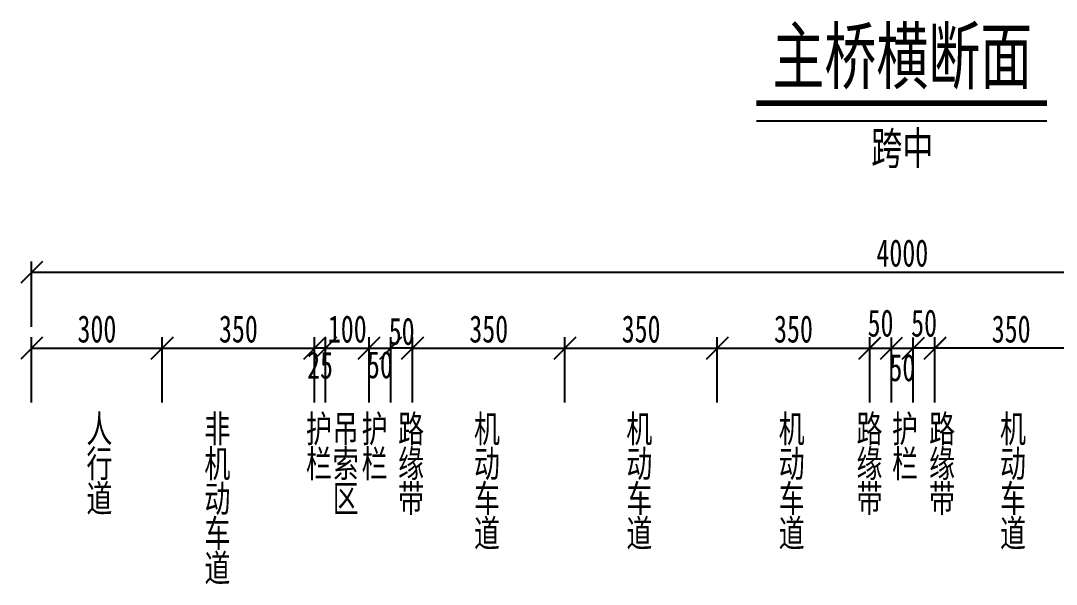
# Model space of a CAD drawing. Extents: x -2611510 to 954358, y -247163 to 181535.
# Drawn here: x 819197 to 842984, y 56665 to 69608 of the extents above; entities that cross this region are included whole.
import ezdxf
from ezdxf.enums import TextEntityAlignment as Align

# ---------------------------------------------------------------- set-up
doc = ezdxf.new("R2010")
doc.units = 0
doc.layers.get('Defpoints').update_dxf_attribs({"color": 8})
doc.layers.add('Dim', color=4, linetype='Continuous')
doc.layers.add('标注', color=3, linetype='Continuous', lineweight=18)
doc.styles.add('fs', font='仿宋_GB2312.TTF', dxfattribs={"width": 0.7})
doc.styles.get("Standard").update_dxf_attribs({"font": '仿宋_GB2312.TTF', "width": 0.7})
doc.dimstyles.new('250-1', dxfattribs={"dimscale": 250, "dimtxt": 2.5, "dimasz": 2, "dimexe": 1, "dimexo": 1, "dimgap": 0, "dimtad": 0, "dimdec": 0, "dimlfac": 0.1, "dimrnd": 0.1, "dimzin": 12, "dimdsep": 46, "dimtxsty": 'Standard', "dimblk": 'OBLIQUE', "dimcen": -1, "dimclrd": 4, "dimclre": 256, "dimclrt": 4, "dimadec": 4, "dimazin": 0, "dimtp": 2, "dimtm": 3, "dimtfac": 0.5, "dimtdec": 0, "dimtmove": 2, "dimatfit": 3, "dimldrblk": 'OBLIQUE', "dimfxl": 5, "dimfxlon": 1, "dimtvp": 0.7, "dimtolj": 1, "dimtzin": 12, "dimarcsym": 0})

# ---------------------------------------------------------------- blocks, each defined once
blk = doc.blocks.new('_Oblique')
at = {"color": 0, "linetype": 'ByBlock', "lineweight": -2}
blk.add_line((-0.5, -0.5), (0.5, 0.5), dxfattribs=at)
blk = doc.blocks.new('*D250')
at = {"layer": 'Defpoints', "color": 0, "transparency": 16777216}
for p in [(822447, 62088), (819447, 60264), (822447, 60264)]:
    blk.add_point(p, dxfattribs=at)
at = {"layer": 'Dim', "lineweight": -2, "transparency": 16777216}
for p, q in [((819447, 60838), (819447, 62338)), ((822447, 60838), (822447, 62338))]:
    blk.add_line(p, q, dxfattribs=at)
at = {"layer": 'Dim', "color": 4, "lineweight": -2, "transparency": 16777216}
blk.add_line((819447, 62088), (822447, 62088), dxfattribs=at)
at = {"layer": 'Dim', "color": 4, "lineweight": -2, "transparency": 16777216, "xscale": 500, "yscale": 500, "zscale": 500, "rotation": 180}
blk.add_blockref('_Oblique', (819447, 62088), dxfattribs=at)
at = {"layer": 'Dim', "color": 4, "lineweight": -2, "transparency": 16777216, "xscale": 500, "yscale": 500, "zscale": 500}
blk.add_blockref('_Oblique', (822447, 62088), dxfattribs=at)
at = {"layer": 'Dim', "color": 4, "transparency": 16777216, "insert": (820947, 62525), "char_height": 625, "attachment_point": 5}
blk.add_mtext('\\A1;300', dxfattribs=at)
blk = doc.blocks.new('*D251')
at = {"layer": 'Defpoints', "color": 0, "transparency": 16777216}
for p in [(838697, 62087), (835197, 60264), (838697, 60264)]:
    blk.add_point(p, dxfattribs=at)
at = {"layer": 'Dim', "lineweight": -2, "transparency": 16777216}
for p, q in [((835197, 60837), (835197, 62337)), ((838697, 60837), (838697, 62337))]:
    blk.add_line(p, q, dxfattribs=at)
at = {"layer": 'Dim', "color": 4, "lineweight": -2, "transparency": 16777216}
blk.add_line((835197, 62087), (838697, 62087), dxfattribs=at)
at = {"layer": 'Dim', "color": 4, "lineweight": -2, "transparency": 16777216, "xscale": 500, "yscale": 500, "zscale": 500, "rotation": 180}
blk.add_blockref('_Oblique', (835197, 62087), dxfattribs=at)
at = {"layer": 'Dim', "color": 4, "lineweight": -2, "transparency": 16777216, "xscale": 500, "yscale": 500, "zscale": 500}
blk.add_blockref('_Oblique', (838697, 62087), dxfattribs=at)
at = {"layer": 'Dim', "color": 4, "transparency": 16777216, "insert": (836947, 62524), "char_height": 625, "attachment_point": 5}
blk.add_mtext('\\A1;350', dxfattribs=at)
blk = doc.blocks.new('*D252')
at = {"layer": 'Defpoints', "color": 0, "transparency": 16777216}
for p in [(825947, 62088), (822447, 60264), (825947, 60264)]:
    blk.add_point(p, dxfattribs=at)
at = {"layer": 'Dim', "lineweight": -2, "transparency": 16777216}
for p, q in [((822447, 60838), (822447, 62338)), ((825947, 60838), (825947, 62338))]:
    blk.add_line(p, q, dxfattribs=at)
at = {"layer": 'Dim', "color": 4, "lineweight": -2, "transparency": 16777216}
blk.add_line((822447, 62088), (825947, 62088), dxfattribs=at)
at = {"layer": 'Dim', "color": 4, "lineweight": -2, "transparency": 16777216, "xscale": 500, "yscale": 500, "zscale": 500, "rotation": 180}
blk.add_blockref('_Oblique', (822447, 62088), dxfattribs=at)
at = {"layer": 'Dim', "color": 4, "lineweight": -2, "transparency": 16777216, "xscale": 500, "yscale": 500, "zscale": 500}
blk.add_blockref('_Oblique', (825947, 62088), dxfattribs=at)
at = {"layer": 'Dim', "color": 4, "transparency": 16777216, "insert": (824197, 62525), "char_height": 625, "attachment_point": 5}
blk.add_mtext('\\A1;350', dxfattribs=at)
blk = doc.blocks.new('*D253')
at = {"layer": 'Defpoints', "color": 0, "transparency": 16777216}
for p in [(839697, 62086), (839197, 60264), (839697, 60264)]:
    blk.add_point(p, dxfattribs=at)
at = {"layer": 'Dim', "lineweight": -2, "transparency": 16777216}
for p, q in [((839197, 60836), (839197, 62336)), ((839697, 60836), (839697, 62336))]:
    blk.add_line(p, q, dxfattribs=at)
at = {"layer": 'Dim', "color": 4, "lineweight": -2, "transparency": 16777216}
blk.add_line((839197, 62086), (839697, 62086), dxfattribs=at)
at = {"layer": 'Dim', "color": 4, "lineweight": -2, "transparency": 16777216, "xscale": 500, "yscale": 500, "zscale": 500, "rotation": 180}
blk.add_blockref('_Oblique', (839197, 62086), dxfattribs=at)
at = {"layer": 'Dim', "color": 4, "lineweight": -2, "transparency": 16777216, "xscale": 500, "yscale": 500, "zscale": 500}
blk.add_blockref('_Oblique', (839697, 62086), dxfattribs=at)
at = {"layer": 'Dim', "color": 4, "transparency": 16777216, "insert": (839447, 61637), "char_height": 625, "attachment_point": 5}
blk.add_mtext('\\A1;50', dxfattribs=at)
blk = doc.blocks.new('*D254')
at = {"layer": 'Defpoints', "color": 0, "transparency": 16777216}
for p in [(835197, 62087), (831697, 60264), (835197, 60264)]:
    blk.add_point(p, dxfattribs=at)
at = {"layer": 'Dim', "lineweight": -2, "transparency": 16777216}
for p, q in [((831697, 60837), (831697, 62337)), ((835197, 60837), (835197, 62337))]:
    blk.add_line(p, q, dxfattribs=at)
at = {"layer": 'Dim', "color": 4, "lineweight": -2, "transparency": 16777216}
blk.add_line((831697, 62087), (835197, 62087), dxfattribs=at)
at = {"layer": 'Dim', "color": 4, "lineweight": -2, "transparency": 16777216, "xscale": 500, "yscale": 500, "zscale": 500, "rotation": 180}
blk.add_blockref('_Oblique', (831697, 62087), dxfattribs=at)
at = {"layer": 'Dim', "color": 4, "lineweight": -2, "transparency": 16777216, "xscale": 500, "yscale": 500, "zscale": 500}
blk.add_blockref('_Oblique', (835197, 62087), dxfattribs=at)
at = {"layer": 'Dim', "color": 4, "transparency": 16777216, "insert": (833447, 62524), "char_height": 625, "attachment_point": 5}
blk.add_mtext('\\A1;350', dxfattribs=at)
blk = doc.blocks.new('*D255')
at = {"layer": 'Defpoints', "color": 0, "transparency": 16777216}
for p in [(831697, 62087), (828197, 60264), (831697, 60264)]:
    blk.add_point(p, dxfattribs=at)
at = {"layer": 'Dim', "lineweight": -2, "transparency": 16777216}
for p, q in [((828197, 60837), (828197, 62337)), ((831697, 60837), (831697, 62337))]:
    blk.add_line(p, q, dxfattribs=at)
at = {"layer": 'Dim', "color": 4, "lineweight": -2, "transparency": 16777216}
blk.add_line((828197, 62087), (831697, 62087), dxfattribs=at)
at = {"layer": 'Dim', "color": 4, "lineweight": -2, "transparency": 16777216, "xscale": 500, "yscale": 500, "zscale": 500, "rotation": 180}
blk.add_blockref('_Oblique', (828197, 62087), dxfattribs=at)
at = {"layer": 'Dim', "color": 4, "lineweight": -2, "transparency": 16777216, "xscale": 500, "yscale": 500, "zscale": 500}
blk.add_blockref('_Oblique', (831697, 62087), dxfattribs=at)
at = {"layer": 'Dim', "color": 4, "transparency": 16777216, "insert": (829947, 62524), "char_height": 625, "attachment_point": 5}
blk.add_mtext('\\A1;350', dxfattribs=at)
blk = doc.blocks.new('*D256')
at = {"layer": 'Defpoints', "color": 0, "transparency": 16777216}
for p in [(827197, 62087), (826197, 60264), (827197, 60264)]:
    blk.add_point(p, dxfattribs=at)
at = {"layer": 'Dim', "lineweight": -2, "transparency": 16777216}
for p, q in [((826197, 60837), (826197, 62337)), ((827197, 60837), (827197, 62337))]:
    blk.add_line(p, q, dxfattribs=at)
at = {"layer": 'Dim', "color": 4, "lineweight": -2, "transparency": 16777216}
blk.add_line((826197, 62087), (827197, 62087), dxfattribs=at)
at = {"layer": 'Dim', "color": 4, "lineweight": -2, "transparency": 16777216, "xscale": 500, "yscale": 500, "zscale": 500, "rotation": 180}
blk.add_blockref('_Oblique', (826197, 62087), dxfattribs=at)
at = {"layer": 'Dim', "color": 4, "lineweight": -2, "transparency": 16777216, "xscale": 500, "yscale": 500, "zscale": 500}
blk.add_blockref('_Oblique', (827197, 62087), dxfattribs=at)
at = {"layer": 'Dim', "color": 4, "transparency": 16777216, "insert": (826697, 62524), "char_height": 625, "attachment_point": 5}
blk.add_mtext('\\A1;100', dxfattribs=at)
blk = doc.blocks.new('*D257')
at = {"layer": 'Defpoints', "color": 0, "transparency": 16777216}
for p in [(840197, 62087), (840197, 60264), (843697, 60264)]:
    blk.add_point(p, dxfattribs=at)
at = {"layer": 'Dim', "lineweight": -2, "transparency": 16777216}
for p, q in [((840197, 60837), (840197, 62337)), ((843697, 60837), (843697, 62337))]:
    blk.add_line(p, q, dxfattribs=at)
at = {"layer": 'Dim', "color": 4, "lineweight": -2, "transparency": 16777216}
blk.add_line((843697, 62087), (840197, 62087), dxfattribs=at)
at = {"layer": 'Dim', "color": 4, "lineweight": -2, "transparency": 16777216, "xscale": 500, "yscale": 500, "zscale": 500, "rotation": 180}
blk.add_blockref('_Oblique', (840197, 62087), dxfattribs=at)
at = {"layer": 'Dim', "color": 4, "lineweight": -2, "transparency": 16777216, "xscale": 500, "yscale": 500, "zscale": 500}
blk.add_blockref('_Oblique', (843697, 62087), dxfattribs=at)
at = {"layer": 'Dim', "color": 4, "transparency": 16777216, "insert": (841947, 62524), "char_height": 625, "attachment_point": 5}
blk.add_mtext('\\A1;350', dxfattribs=at)
blk = doc.blocks.new('*D259')
at = {"layer": 'Defpoints', "color": 0, "transparency": 16777216}
for p in [(827697, 62087), (827197, 60264), (827697, 60264)]:
    blk.add_point(p, dxfattribs=at)
at = {"layer": 'Dim', "lineweight": -2, "transparency": 16777216}
for p, q in [((827197, 60837), (827197, 62337)), ((827697, 60837), (827697, 62337))]:
    blk.add_line(p, q, dxfattribs=at)
at = {"layer": 'Dim', "color": 4, "lineweight": -2, "transparency": 16777216}
blk.add_line((827197, 62087), (827697, 62087), dxfattribs=at)
at = {"layer": 'Dim', "color": 4, "lineweight": -2, "transparency": 16777216, "xscale": 500, "yscale": 500, "zscale": 500, "rotation": 180}
blk.add_blockref('_Oblique', (827197, 62087), dxfattribs=at)
at = {"layer": 'Dim', "color": 4, "lineweight": -2, "transparency": 16777216, "xscale": 500, "yscale": 500, "zscale": 500}
blk.add_blockref('_Oblique', (827697, 62087), dxfattribs=at)
at = {"layer": 'Dim', "color": 4, "transparency": 16777216, "insert": (827447, 61703), "char_height": 625, "attachment_point": 5}
blk.add_mtext('\\A1;50', dxfattribs=at)
blk = doc.blocks.new('*D260')
at = {"layer": 'Defpoints', "color": 0, "transparency": 16777216}
for p in [(859447, 63831), (819447, 60264), (859447, 60264)]:
    blk.add_point(p, dxfattribs=at)
at = {"layer": 'Dim', "lineweight": -2, "transparency": 16777216}
for p, q in [((819447, 62581), (819447, 64081)), ((859447, 62581), (859447, 64081))]:
    blk.add_line(p, q, dxfattribs=at)
at = {"layer": 'Dim', "color": 4, "lineweight": -2, "transparency": 16777216}
blk.add_line((819447, 63831), (859447, 63831), dxfattribs=at)
at = {"layer": 'Dim', "color": 4, "lineweight": -2, "transparency": 16777216, "xscale": 500, "yscale": 500, "zscale": 500, "rotation": 180}
blk.add_blockref('_Oblique', (819447, 63831), dxfattribs=at)
at = {"layer": 'Dim', "color": 4, "lineweight": -2, "transparency": 16777216, "xscale": 500, "yscale": 500, "zscale": 500}
blk.add_blockref('_Oblique', (859447, 63831), dxfattribs=at)
at = {"layer": 'Dim', "color": 4, "transparency": 16777216, "insert": (839447, 64269), "char_height": 625, "attachment_point": 5}
blk.add_mtext('\\A1;4000', dxfattribs=at)
blk = doc.blocks.new('*D261')
at = {"layer": 'Defpoints', "color": 0, "transparency": 16777216}
for p in [(825947, 62088), (825947, 60264), (826197, 60264)]:
    blk.add_point(p, dxfattribs=at)
at = {"layer": 'Dim', "lineweight": -2, "transparency": 16777216}
for p, q in [((825947, 60838), (825947, 62338)), ((826197, 60838), (826197, 62338))]:
    blk.add_line(p, q, dxfattribs=at)
at = {"layer": 'Dim', "color": 4, "lineweight": -2, "transparency": 16777216}
blk.add_line((826197, 62088), (825947, 62088), dxfattribs=at)
at = {"layer": 'Dim', "color": 4, "lineweight": -2, "transparency": 16777216, "xscale": 500, "yscale": 500, "zscale": 500, "rotation": 180}
blk.add_blockref('_Oblique', (825947, 62088), dxfattribs=at)
at = {"layer": 'Dim', "color": 4, "lineweight": -2, "transparency": 16777216, "xscale": 500, "yscale": 500, "zscale": 500}
blk.add_blockref('_Oblique', (826197, 62088), dxfattribs=at)
at = {"layer": 'Dim', "color": 4, "transparency": 16777216, "insert": (826072, 61694), "char_height": 625, "attachment_point": 5}
blk.add_mtext('\\A1;25', dxfattribs=at)
blk = doc.blocks.new('*D266')
at = {"layer": 'Defpoints', "color": 0, "transparency": 16777216}
for p in [(839197, 62086), (838697, 60264), (839197, 60264)]:
    blk.add_point(p, dxfattribs=at)
at = {"layer": 'Dim', "lineweight": -2, "transparency": 16777216}
for p, q in [((838697, 60836), (838697, 62336)), ((839197, 60836), (839197, 62336))]:
    blk.add_line(p, q, dxfattribs=at)
at = {"layer": 'Dim', "color": 4, "lineweight": -2, "transparency": 16777216}
blk.add_line((838697, 62086), (839197, 62086), dxfattribs=at)
at = {"layer": 'Dim', "color": 4, "lineweight": -2, "transparency": 16777216, "xscale": 500, "yscale": 500, "zscale": 500, "rotation": 180}
blk.add_blockref('_Oblique', (838697, 62086), dxfattribs=at)
at = {"layer": 'Dim', "color": 4, "lineweight": -2, "transparency": 16777216, "xscale": 500, "yscale": 500, "zscale": 500}
blk.add_blockref('_Oblique', (839197, 62086), dxfattribs=at)
at = {"layer": 'Dim', "color": 4, "transparency": 16777216, "insert": (838947, 62660), "char_height": 625, "attachment_point": 5}
blk.add_mtext('\\A1;50', dxfattribs=at)
blk = doc.blocks.new('*D267')
at = {"layer": 'Defpoints', "color": 0, "transparency": 16777216}
for p in [(839697, 62086), (839697, 60264), (840197, 60264)]:
    blk.add_point(p, dxfattribs=at)
at = {"layer": 'Dim', "lineweight": -2, "transparency": 16777216}
for p, q in [((839697, 60836), (839697, 62336)), ((840197, 60836), (840197, 62336))]:
    blk.add_line(p, q, dxfattribs=at)
at = {"layer": 'Dim', "color": 4, "lineweight": -2, "transparency": 16777216}
blk.add_line((840197, 62086), (839697, 62086), dxfattribs=at)
at = {"layer": 'Dim', "color": 4, "lineweight": -2, "transparency": 16777216, "xscale": 500, "yscale": 500, "zscale": 500, "rotation": 180}
blk.add_blockref('_Oblique', (839697, 62086), dxfattribs=at)
at = {"layer": 'Dim', "color": 4, "lineweight": -2, "transparency": 16777216, "xscale": 500, "yscale": 500, "zscale": 500}
blk.add_blockref('_Oblique', (840197, 62086), dxfattribs=at)
at = {"layer": 'Dim', "color": 4, "transparency": 16777216, "insert": (839947, 62660), "char_height": 625, "attachment_point": 5}
blk.add_mtext('\\A1;50', dxfattribs=at)
blk = doc.blocks.new('*D268')
at = {"layer": 'Defpoints', "color": 0, "transparency": 16777216}
for p in [(827697, 62087), (827697, 60264), (828197, 60264)]:
    blk.add_point(p, dxfattribs=at)
at = {"layer": 'Dim', "lineweight": -2, "transparency": 16777216}
for p, q in [((827697, 60837), (827697, 62337)), ((828197, 60837), (828197, 62337))]:
    blk.add_line(p, q, dxfattribs=at)
at = {"layer": 'Dim', "color": 4, "lineweight": -2, "transparency": 16777216}
blk.add_line((828197, 62087), (827697, 62087), dxfattribs=at)
at = {"layer": 'Dim', "color": 4, "lineweight": -2, "transparency": 16777216, "xscale": 500, "yscale": 500, "zscale": 500, "rotation": 180}
blk.add_blockref('_Oblique', (827697, 62087), dxfattribs=at)
at = {"layer": 'Dim', "color": 4, "lineweight": -2, "transparency": 16777216, "xscale": 500, "yscale": 500, "zscale": 500}
blk.add_blockref('_Oblique', (828197, 62087), dxfattribs=at)
at = {"layer": 'Dim', "color": 4, "transparency": 16777216, "insert": (827947, 62471), "char_height": 625, "attachment_point": 5}
blk.add_mtext('\\A1;50', dxfattribs=at)

msp = doc.modelspace()

# ---------------------------------------------------------------- linework, layer by layer
at = {"layer": 'Dim'}
msp.add_line((836095, 67308.4), (842770, 67308.4), dxfattribs=at)
at = {"layer": 'Dim', "const_width": 125}
msp.add_lwpolyline([(836095, 67714.6), (842770, 67714.6)], dxfattribs=at)

# ---------------------------------------------------------------- texts
at = {"style": 'fs', "width": 0.7}
msp.add_text('主桥横断面', height=1250, dxfattribs=at).set_placement((839446.7, 68172.1), align=Align.CENTER)
at = {"layer": '标注', "color": 7, "style": 'fs', "width": 0.7}
msp.add_text('跨中', height=750, rotation=360, dxfattribs=at).set_placement((839446.7, 66306.3), align=Align.CENTER)
at = {"layer": '标注', "color": 7, "char_height": 625, "line_spacing_factor": 0.768, "style": 'fs'}
for s, insert, attachment_point, rotation in [('人\\P行\\P道', (820705.9, 60548.4), 1, 360), ('非\\P机\\P动\\P车\\P道', (823415.2, 60548.4), 1, 360), ('护\\P栏', (825747.4, 60548.4), 1, 360), ('吊\\P索\\P区', (826361.8, 60548.4), 1, 360), ('护\\P栏', (827026.5, 60548.4), 1, 360), ('路\\P缘\\P带', (827865.9, 60548.4), 1, 360), ('机\\P动\\P车\\P道', (829606.9, 60548.4), 1, 360), ('机\\P动\\P车\\P道', (833106.9, 60548.4), 1, 360), ('机\\P动\\P车\\P道', (836606.9, 60548.4), 1, 360), ('路\\P缘\\P带', (838394.9, 60548.4), 1, 360), ('护\\P栏', (839209.7, 60548.4), 1, 360), ('路\\P缘\\P带', (840659.5, 60548.4), 3, 0), ('机\\P动\\P车\\P道', (842286.5, 60548.4), 3, 0)]:
    msp.add_mtext(s, dxfattribs=dict(at, insert=insert, attachment_point=attachment_point, rotation=rotation))

# ---------------------------------------------------------------- dimensions: what is measured, and where the dimension line sits
at = {"layer": 'Dim'}
for base, p1, p2, picture, middle in [((859446.7, 63831.1), (819446.7, 60263.9), (859446.7, 60263.9), '*D260', (839446.7, 64268.6)), ((822446.7, 62087.9), (819446.7, 60263.9), (822446.7, 60263.9), '*D250', (820946.7, 62525.4)), ((825946.7, 62087.9), (822446.7, 60263.9), (825946.7, 60263.9), '*D252', (824196.7, 62525.4)), ((827196.7, 62086.8), (826196.7, 60263.9), (827196.7, 60263.9), '*D256', (826696.7, 62524.3)), ((831696.7, 62086.8), (828196.7, 60263.9), (831696.7, 60263.9), '*D255', (829946.7, 62524.3)), ((835196.7, 62086.8), (831696.7, 60263.9), (835196.7, 60263.9), '*D254', (833446.7, 62524.3)), ((838696.7, 62086.8), (835196.7, 60263.9), (838696.7, 60263.9), '*D251', (836946.7, 62524.3))]:
    dim = msp.add_linear_dim(base=base, p1=p1, p2=p2, dimstyle='250-1', dxfattribs=at)
    dim.commit()
    dim.dimension.update_dxf_attribs({"geometry": picture, "text_midpoint": middle})
for base, p1, p2, picture, middle in [((839196.7, 62085.7), (838696.7, 60263.9), (839196.7, 60263.9), '*D266', (838946.7, 62660.1)), ((825946.7, 62087.9), (826196.7, 60263.9), (825946.7, 60263.9), '*D261', (826071.7, 61693.9)), ((827696.7, 62086.8), (827196.7, 60263.9), (827696.7, 60263.9), '*D259', (827446.7, 61702.5)), ((839696.7, 62085.7), (839196.7, 60263.9), (839696.7, 60263.9), '*D253', (839446.7, 61636.6))]:
    dim = msp.add_linear_dim(base=base, p1=p1, p2=p2, dimstyle='250-1', dxfattribs=at)
    dim.commit()
    dim.dimension.update_dxf_attribs({"geometry": picture, "text_midpoint": middle, "dimtype": 160})
for base, p1, p2, picture, middle in [((839696.7, 62085.7), (840196.7, 60263.9), (839696.7, 60263.9), '*D267', (839946.7, 62660.1)), ((827696.7, 62086.8), (828196.7, 60263.9), (827696.7, 60263.9), '*D268', (827946.7, 62471.2))]:
    dim = msp.add_linear_dim(base=base, p1=p1, p2=p2, angle=180, dimstyle='250-1', dxfattribs=at)
    dim.commit()
    dim.dimension.update_dxf_attribs({"geometry": picture, "text_midpoint": middle, "dimtype": 160})
dim = msp.add_linear_dim(base=(840196.7, 62086.8), p1=(843696.7, 60263.9), p2=(840196.7, 60263.9), angle=180, dimstyle='250-1', dxfattribs=at)
dim.commit()
dim.dimension.update_dxf_attribs({"geometry": '*D257', "text_midpoint": (841946.7, 62524.3)})

doc.saveas('drawing.dxf')
